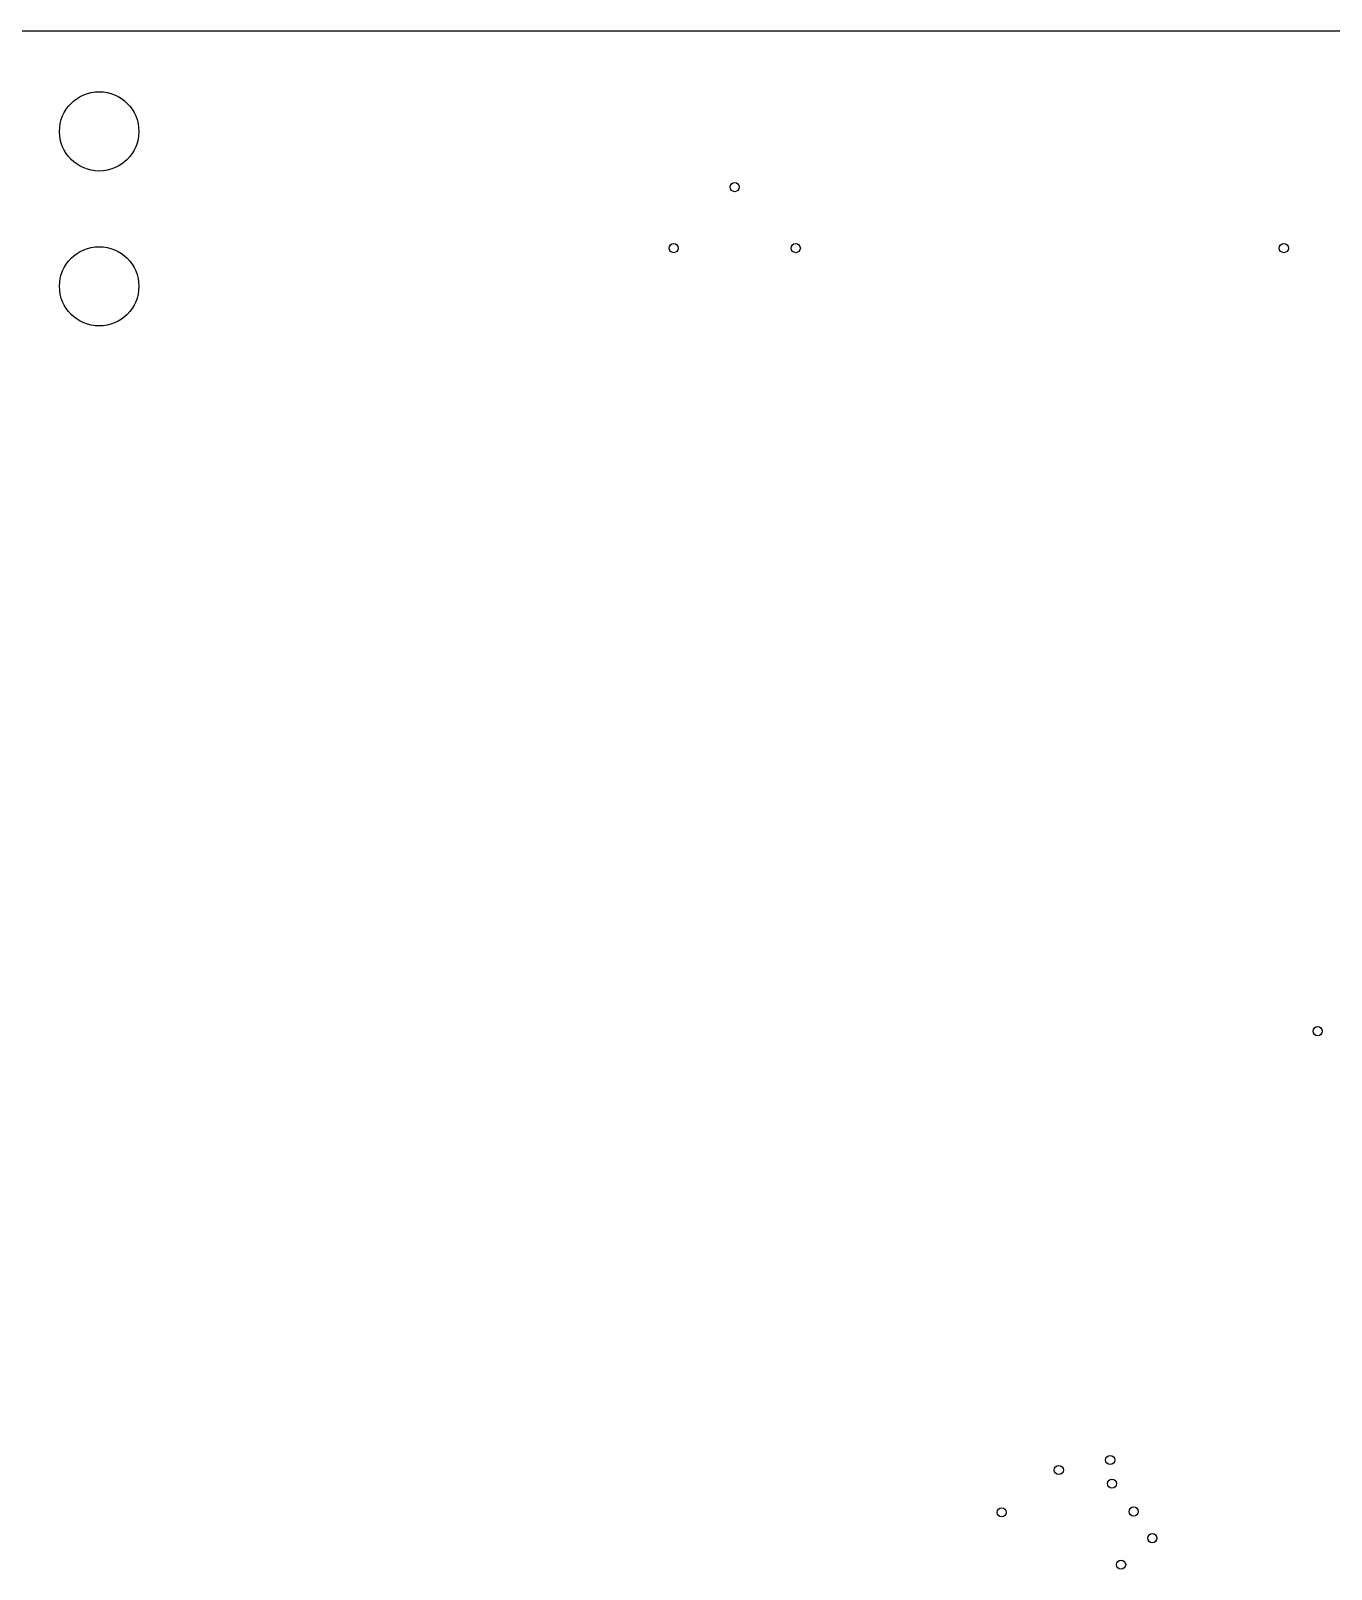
# Model space of a CAD drawing. Extents: x 114.9 to 199.6, y -137.1 to -76.7.
# Drawn here: x 136.2 to 157.51, y -101.87 to -76.65 of the extents above; entities that cross this region are included whole.
import ezdxf

# ---------------------------------------------------------------- set-up
doc = ezdxf.new("R2010")
doc.units = 0
doc.layers.add('BLACK', color=7, linetype='CONTINUOUS')

msp = doc.modelspace()

# ---------------------------------------------------------------- linework, layer by layer
at = {"layer": 'BLACK', "linetype": 'CONTINUOUS'}
msp.add_line((115.67417, -76.6505), (198.78583, -76.6505), dxfattribs=at)
at = {"layer": 'BLACK'}
for centre, radius in [((137.318, -78.3), 0.65), ((147.736, -79.2135), 0.075), ((137.318, -80.84), 0.65), ((146.736, -80.2135), 0.075), ((148.736, -80.2135), 0.075), ((156.736, -80.2135), 0.075), ((157.29, -93.05), 0.075), ((153.89, -100.08), 0.075), ((153.04812, -100.244888), 0.075), ((153.918415, -100.467704), 0.075), ((152.11, -100.9385), 0.075), ((154.275612, -100.924207), 0.075), ((154.579847, -101.361838), 0.075), ((154.068679, -101.795804), 0.075)]:
    msp.add_circle(centre, radius, dxfattribs=at)
at = {"layer": 'WHITE'}
for centre, radius in [((137.318, -78.3), 0.65), ((147.736, -79.2135), 0.075), ((137.318, -80.84), 0.65), ((146.736, -80.2135), 0.075), ((148.736, -80.2135), 0.075), ((156.736, -80.2135), 0.075), ((157.29, -93.05), 0.075), ((153.89, -100.08), 0.075), ((153.04812, -100.244888), 0.075), ((153.918415, -100.467704), 0.075), ((152.11, -100.9385), 0.075), ((154.275612, -100.924207), 0.075), ((154.579847, -101.361838), 0.075), ((154.068679, -101.795804), 0.075)]:
    msp.add_circle(centre, radius, dxfattribs=at)

doc.saveas('drawing.dxf')
